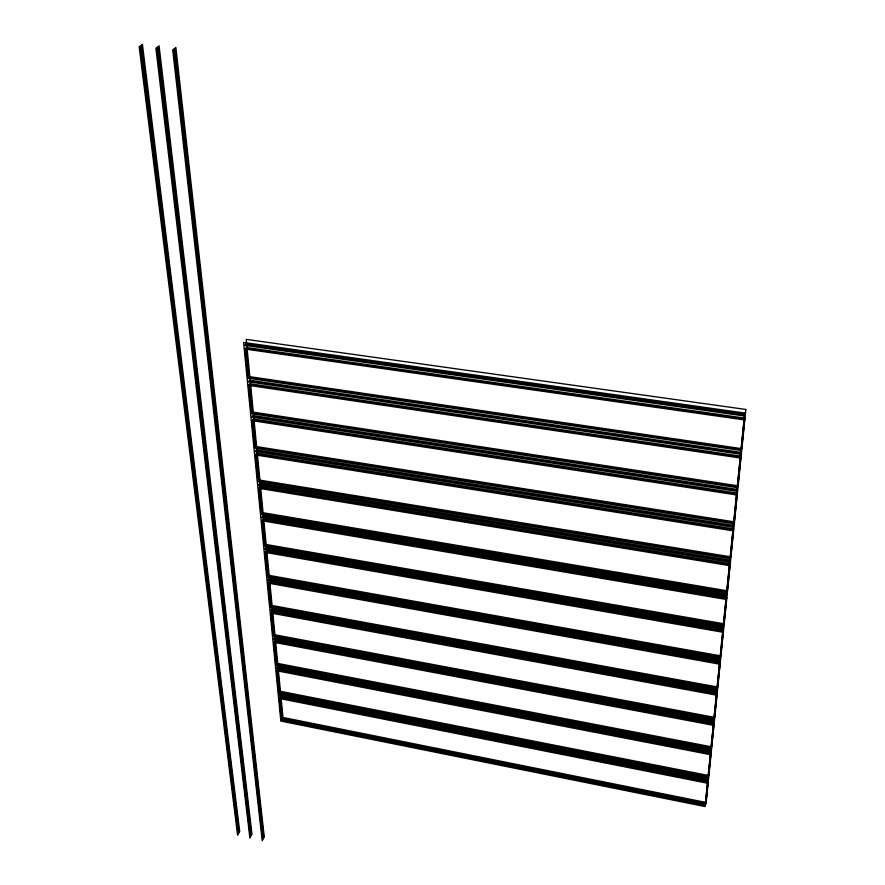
<?xml version="1.0" encoding="UTF-8"?>
<svg xmlns="http://www.w3.org/2000/svg" width="885" height="885" viewBox="0 0 885 885"><rect width="100%" height="100%" fill="white"/><g stroke="black" fill="none" stroke-linecap="round" stroke-linejoin="round"><path stroke-width="1.33" d="M245.908 343.822L745.159 414.224M245.256 344.586L744.871 415.12M244.592 345.36L744.584 416.016M249.459 380.185L741.309 452.423M248.807 380.97L741.022 453.341M248.165 381.756L740.723 454.248M252.9 415.53L737.57 489.471M252.269 416.326L737.282 490.401M251.639 417.134L736.995 491.319M256.252 449.89L733.942 525.402M255.632 450.708L733.654 526.343M255.013 451.527L733.366 527.294M259.515 483.31L730.424 560.282M258.907 484.139L730.136 561.234M258.287 484.969L729.859 562.196M262.69 515.833L727.005 594.145M262.082 516.674L726.729 595.118M261.484 517.515L726.441 596.081M265.777 547.483L723.687 627.045M265.179 548.346L723.41 628.029M264.593 549.198L723.122 629.003M268.786 578.314L720.467 659.015M268.199 579.177L720.18 660.011M267.624 580.04L719.903 660.995M271.706 608.338L717.326 690.101M271.142 609.212L717.049 691.096M270.567 610.086L716.773 692.103M274.56 637.598L714.272 720.324M274.007 638.483L713.996 721.33M273.443 639.368L713.719 722.348M277.348 666.117L711.308 749.739M276.795 667.002L711.031 750.757M276.242 667.898L710.755 751.774M280.058 693.917L708.42 778.369M279.516 694.825L708.144 779.386M278.974 695.721L707.867 780.415M140.781 45.434L238.662 833.46M139.974 46.031L238.142 834.378M139.155 46.617L237.611 835.296M142.408 44.25L239.724 831.623M141.6 44.836L239.193 832.542M159.079 45.81L251.982 834.334M158.282 46.407L251.462 835.252M157.486 47.005L250.942 836.17M156.689 47.602L250.422 837.099M155.882 48.199L249.902 838.018M174.279 48.575L263.265 838.903M173.493 49.173L262.745 839.821M172.708 49.781L262.225 840.75M175.85 47.381L264.283 837.055M175.064 47.978L263.774 837.973M744.683 413.018L705.068 806.578L280.833 721.087L243.574 342.44L744.683 413.018M707.591 783.236L705.345 805.549L281.364 720.18L279.24 698.464L707.591 783.236M710.467 754.673L708.155 777.583L278.698 692.966L276.518 670.708L710.467 754.673M713.421 725.324L711.053 748.865L275.965 665.077L273.719 642.256L713.421 725.324M716.463 695.156L714.018 719.361L273.155 636.47L270.854 613.051L716.463 695.156M719.582 664.148L717.082 689.028L270.279 607.121L267.923 583.082L719.582 664.148M722.802 632.244L720.224 657.843L267.325 576.998L264.903 552.317L722.802 632.244M726.109 599.422L723.454 625.761L264.283 546.067L261.805 520.723L726.109 599.422M729.505 565.626L726.773 592.74L261.175 514.307L258.619 488.266L729.505 565.626M733.012 530.823L730.202 558.745L257.966 481.672L255.345 454.912L733.012 530.823M736.63 494.969L733.731 523.743L254.681 448.131L251.982 420.618L736.63 494.969M740.347 458.01L737.36 487.668L251.296 413.638L248.519 385.34L740.347 458.01M744.185 419.888L741.11 450.476L247.811 378.172L244.957 349.044L744.185 419.888M707.867 782.207L705.611 804.52L281.906 719.273L279.782 697.568L707.867 782.207M710.744 753.655L708.431 776.565L279.24 692.07L277.071 669.823L710.744 753.655M713.697 724.317L711.33 747.847L276.518 664.181L274.284 641.371L713.697 724.317M716.739 694.161L714.306 718.355L273.719 635.585L271.43 612.177L716.739 694.161M719.87 663.153L717.359 688.032L270.843 606.247L268.498 582.219L719.87 663.153M723.078 631.259L720.501 656.847L267.901 576.135L265.489 551.466L723.078 631.259M726.386 598.448L723.731 624.777L264.88 545.215L262.402 519.882L726.386 598.448M729.793 564.674L727.061 591.777L261.772 513.455L259.228 487.436L729.793 564.674M733.3 529.883L730.49 557.793L258.575 480.843L255.964 454.094L733.3 529.883M736.917 494.04L734.019 522.803L255.3 447.312L252.612 419.811L736.917 494.04M740.634 457.091L737.647 486.739L251.926 412.841L249.161 384.555L740.634 457.091M744.484 418.992L741.398 449.569L248.464 377.375L245.61 348.281L744.484 418.992M708.133 781.189L705.887 803.491L282.437 718.366L280.324 696.661L708.133 781.189M711.02 752.637L708.708 775.537L279.793 691.174L277.625 668.927L711.02 752.637M713.974 723.311L711.606 746.84L277.071 663.296L274.848 640.486L713.974 723.311M717.016 693.154L714.582 717.348L274.284 634.7L271.994 611.303L717.016 693.154M720.147 662.168L717.635 687.025L271.418 605.373L269.073 581.345L720.147 662.168M723.366 630.286L720.777 655.862L268.487 575.261L266.075 550.603L723.366 630.286M726.673 597.486L724.019 623.803L265.467 544.363L263 519.03L726.673 597.486M730.081 563.712L727.348 590.804L262.369 512.614L259.836 486.606L730.081 563.712M733.588 528.942L730.778 556.842L259.194 480.013L256.584 453.275L733.588 528.942M737.205 493.111L734.307 521.862L255.92 446.494L253.243 419.003L737.205 493.111M740.933 456.184L737.935 485.821L252.557 412.034L249.802 383.758L740.933 456.184M744.772 418.096L741.685 448.662L249.105 376.59L246.262 347.506L744.772 418.096M745.845 409.456L706.164 802.463L282.979 717.458L246.207 339.364L745.845 409.456"/></g></svg>
